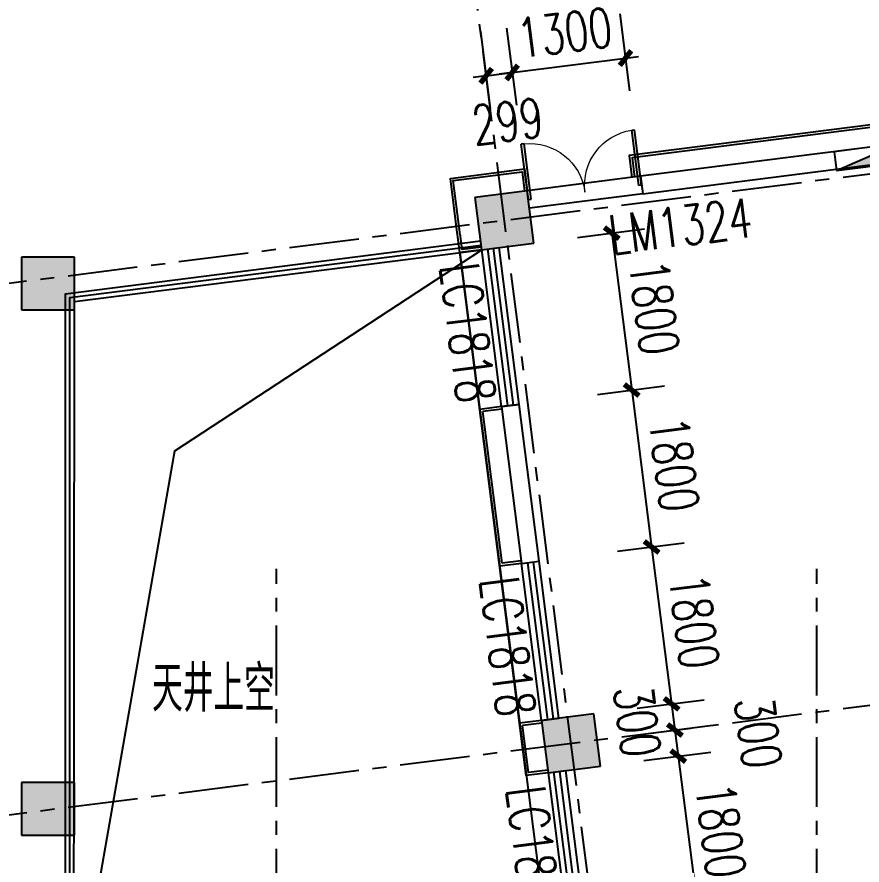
# Model space of a CAD drawing. Header units: millimetres. Extents: x -1048436 to -185795, y -983427 to 400387.
# Drawn here: x -695416 to -685797, y -333085 to -323434 of the extents above; entities that cross this region are included whole.
import ezdxf

# ---------------------------------------------------------------- set-up
doc = ezdxf.new("R2010")
doc.units = ezdxf.units.MM
doc.header["$LTSCALE"] = 500
doc.linetypes.add('一层轴网$0$CENTER', pattern=[50.8, 31.75, -6.35, 6.35, -6.35])
for name, color, linetype in [('COLUMN', 254, 'Continuous'), ('P-消火栓-VPIPE', 1, 'Continuous'), ('PUB_DIM', 3, 'Continuous'), ('PUB_HATCH', 8, 'Continuous'), ('WINDOW', 4, 'Continuous'), ('WINDOW_TEXT', 7, 'Continuous'), ('一层轴网$0$建-轴线', 1, '一层轴网$0$CENTER'), ('建-墙', 254, 'Continuous'), ('建-幕墙', 140, 'Continuous'), ('建-文字', 4, 'Continuous'), ('建-楼梯-扶手栏杆', 3, 'Continuous'), ('建-符号-门编号', 13, 'Continuous'), ('建-门扇', 32, 'Continuous')]:
    doc.layers.add(name, color=color, linetype=linetype)
doc.styles.add('_TCH_DIM_T3', font='SIMPLEX', dxfattribs={"width": 0.705882, "bigfont": 'GBCBIG'})
doc.styles.add('_TCH_WINDOW', font='SIMPLEX', dxfattribs={"height": 3.5, "bigfont": 'GBCBIG'})
doc.styles.add('XD2008', font='xd-hzs.shx', dxfattribs={"width": 0.7, "bigfont": 'xd-hztxt.shx'})
doc.dimstyles.new('_TCH_ARCH&&150', dxfattribs={"dimtxt": 446.25, "dimasz": 150, "dimexe": 375, "dimexo": 450, "dimgap": 150, "dimtad": 1, "dimdec": 0, "dimzin": 0, "dimdsep": 46, "dimtxsty": '_TCH_DIM_T3', "dimblk": 'ARCHTICK', "dimcen": 0.09, "dimclrt": 7, "dimazin": 2, "dimtfac": 1, "dimtdec": 0, "dimtix": 1, "dimtmove": 2, "dimatfit": 3, "dimldrblk": 'ARCHTICK', "dimfxl": 1, "dimtolj": 1, "dimtzin": 0, "dimarcsym": 0})

# ---------------------------------------------------------------- blocks, each defined once
blk = doc.blocks.new('一层轴网')
at = {"layer": '一层轴网$0$建-轴线', "ltscale": 0.05}
for p, q in [((65115, 18116.1), (56955.6, 82276.4)), ((54750, 29734.6), (75499.4, 32373.4)), ((54750.7, 23686.4), (76256.3, 26421.3))]:
    blk.add_line(p, q, dxfattribs=at)
for points in [[(60900, -2500), (60900, 26879.1)], [(67050, -2500), (67050, 26879.1)]]:
    blk.add_lwpolyline(points, dxfattribs=at)
blk = doc.blocks.new('PA-X单栓')
blk.add_line((-161.6, 56.7), (325, 200))
blk.add_lwpolyline([(-161.6, 56.7), (325, 56.7), (325, 200), (-161.6, 200)], close=True)
blk.add_solid([(325, 56.7), (325, 200), (-161.6, 56.7)])
blk = doc.blocks.new('fghfgh')
at = {"layer": 'P-消火栓-VPIPE', "linetype": 'ByBlock', "xscale": 1.5, "yscale": 1.5, "zscale": 1.5, "rotation": 7.247243935561958}
blk.add_blockref('PA-X单栓', (-685836.6, -325234.6), dxfattribs=at)
blk = doc.blocks.new('A$C5F49506C')
at = {"layer": '建-幕墙'}
for p, q in [((-78306.8, 65936), (-78554.9, 65904.5)), ((-78079.7, 64150.3), (-78328.1, 64118.8)), ((-78076, 64120.6), (-78294.6, 64092.8)), ((-77852.6, 62364.7), (-78101.4, 62333.2)), ((-77856.4, 62394.5), (-78075.4, 62366.7)), ((-77626.9, 60578.9), (-77874.8, 60547.5)), ((-77623.1, 60549.2), (-77841.2, 60521.5))]:
    blk.add_line(p, q, dxfattribs=at)
for points in [[(-67208.6, 61500.6), (-68047.6, 68097.7), (-76628.4, 67006.3), (-76596.9, 66758.2)], [(-67974.3, 67283.7), (-68073.5, 68064.1), (-76594.9, 66980.3), (-76567.1, 66762)], [(-78581.3, 66102.7), (-78663.4, 66747.5), (-77818.7, 66854.9), (-77788.6, 66606.7)], [(-78551.6, 66106.5), (-78629.8, 66721.5), (-77844.8, 66821.3), (-77818.4, 66603.1)], [(-78554.9, 65904.4), (-78581, 66110.3)], [(-78310.6, 65965.7), (-78528.9, 65938), (-78551.7, 66117.8)], [(-77551.2, 59983.7), (-77799.2, 59952.3), (-78555.4, 65908.2)], [(-78554.9, 65904.5), (-77415.1, 56926.8)], [(-78525.1, 65908.2), (-78525.1, 65908.3)], [(-78298.4, 64122.5), (-78298.4, 64122.6)], [(-78075.4, 62366.7), (-78294.6, 64092.8)], [(-77554.9, 60013.5), (-77773.2, 59985.8), (-77841.2, 60521.5)]]:
    blk.add_lwpolyline(points, dxfattribs=at)
blk = doc.blocks.new('_ArchTick')
at = {"color": 0, "linetype": 'ByBlock', "const_width": 0.4}
blk.add_lwpolyline([(-0.5, -0.5), (0.5, 0.5)], dxfattribs=at)
blk = doc.blocks.new('*D1490')
at = {"layer": 'Defpoints', "color": 0, "transparency": 16777216}
for p in [(-688610.6, -322951.3), (-689900.2, -323115.3), (-688489.7, -323902.1)]:
    blk.add_point(p, dxfattribs=at)
at = {"layer": 'PUB_DIM', "color": 0, "lineweight": -2, "transparency": 16777216}
for p, q in [((-688553.8, -323397.7), (-688442.4, -324274.1)), ((-689843.4, -323561.7), (-689732, -324438.1)), ((-689779.3, -324066.1), (-688489.7, -323902.1)), ((-688489.7, -323902.1), (-688340.9, -323883.1)), ((-689779.3, -324066.1), (-689928.1, -324085))]:
    blk.add_line(p, q, dxfattribs=at)
at = {"layer": 'PUB_DIM', "color": 0, "lineweight": -2, "transparency": 16777216, "xscale": 150, "yscale": 150, "zscale": 150}
for p, rotation in [((-688489.7, -323902.1), 187.2475261761533), ((-689779.3, -324066.1), 7.247526176153284)]:
    blk.add_blockref('_ArchTick', p, dxfattribs=dict(at, rotation=rotation))
at = {"layer": 'PUB_DIM', "color": 7, "transparency": 16777216, "insert": (-689181.6, -323613.9), "char_height": 446.25, "attachment_point": 5, "rotation": 7.24753, "style": '_TCH_DIM_T3'}
blk.add_mtext('\\A1;1300', dxfattribs=at)
blk = doc.blocks.new('*D1491')
at = {"layer": 'Defpoints', "color": 0, "transparency": 16777216}
for p in [(-690196.5, -323153), (-689900.2, -323115.3), (-689779.3, -324066.1)]:
    blk.add_point(p, dxfattribs=at)
at = {"layer": 'PUB_DIM', "color": 0, "lineweight": -2, "transparency": 16777216}
for p, q in [((-689843.4, -323561.7), (-689732, -324438.1)), ((-690139.8, -323599.4), (-690028.3, -324475.7)), ((-690075.6, -324103.7), (-689779.3, -324066.1)), ((-689779.3, -324066.1), (-689630.5, -324047.1)), ((-690075.6, -324103.7), (-690224.4, -324122.7))]:
    blk.add_line(p, q, dxfattribs=at)
at = {"layer": 'PUB_DIM', "color": 0, "lineweight": -2, "transparency": 16777216, "xscale": 150, "yscale": 150, "zscale": 150}
for p, rotation in [((-689779.3, -324066.1), 187.2475261761568), ((-690075.6, -324103.7), 7.247526176156799)]:
    blk.add_blockref('_ArchTick', p, dxfattribs=dict(at, rotation=rotation))
at = {"layer": 'PUB_DIM', "color": 7, "transparency": 16777216, "insert": (-689831.5, -324622.1), "char_height": 446.25, "attachment_point": 5, "rotation": 7.24753, "style": '_TCH_DIM_T3'}
blk.add_mtext('\\A1;299', dxfattribs=at)
blk = doc.blocks.new('*D1506')
at = {"layer": 'Defpoints', "color": 0, "transparency": 16777216}
for p in [(-688725.9, -331952.8), (-687662.4, -333632), (-688498.9, -333738.4)]:
    blk.add_point(p, dxfattribs=at)
at = {"layer": 'PUB_DIM', "color": 0, "lineweight": -2, "transparency": 16777216}
for p, q in [((-688279.5, -331896), (-687517.5, -331799.1)), ((-687889.5, -331846.4), (-687662.4, -333632)), ((-688052.5, -333681.6), (-687290.4, -333584.7))]:
    blk.add_line(p, q, dxfattribs=at)
at = {"layer": 'PUB_DIM', "color": 0, "lineweight": -2, "transparency": 16777216, "xscale": 150, "yscale": 150, "zscale": 150}
for p, rotation in [((-687889.5, -331846.4), 97.24752621016583), ((-687662.4, -333632), 277.2475262101658)]:
    blk.add_blockref('_ArchTick', p, dxfattribs=dict(at, rotation=rotation))
at = {"layer": 'PUB_DIM', "color": 7, "transparency": 16777216, "insert": (-687405.8, -332692.2), "char_height": 446.25, "attachment_point": 5, "rotation": 277.24753, "style": '_TCH_DIM_T3'}
blk.add_mtext('\\A1;1800', dxfattribs=at)
blk = doc.blocks.new('*D1507')
at = {"layer": 'Defpoints', "color": 0, "transparency": 16777216}
for p in [(-688763.8, -331655.2), (-687889.5, -331846.4), (-688725.9, -331952.8)]:
    blk.add_point(p, dxfattribs=at)
at = {"layer": 'PUB_DIM', "color": 0, "lineweight": -2, "transparency": 16777216}
for p, q in [((-688317.4, -331598.4), (-687555.3, -331501.5)), ((-687927.3, -331548.8), (-687889.5, -331846.4)), ((-688279.5, -331896), (-687517.5, -331799.1))]:
    blk.add_line(p, q, dxfattribs=at)
at = {"layer": 'PUB_DIM', "color": 0, "lineweight": -2, "transparency": 16777216, "xscale": 150, "yscale": 150, "zscale": 150}
for p, rotation in [((-687927.3, -331548.8), 97.24752621016559), ((-687889.5, -331846.4), 277.2475262101656)]:
    blk.add_blockref('_ArchTick', p, dxfattribs=dict(at, rotation=rotation))
at = {"layer": 'PUB_DIM', "color": 7, "transparency": 16777216, "insert": (-686978.4, -331579.3), "char_height": 446.25, "attachment_point": 5, "rotation": 277.24753, "style": '_TCH_DIM_T3'}
blk.add_mtext('\\A1;300', dxfattribs=at)
blk = doc.blocks.new('*D1508')
at = {"layer": 'Defpoints', "color": 0, "transparency": 16777216}
for p in [(-688801.6, -331357.6), (-687927.3, -331548.8), (-688763.8, -331655.2)]:
    blk.add_point(p, dxfattribs=at)
at = {"layer": 'PUB_DIM', "color": 0, "lineweight": -2, "transparency": 16777216}
for p, q in [((-688355.2, -331300.8), (-687593.2, -331203.9)), ((-687965.2, -331251.2), (-687927.3, -331548.8)), ((-688317.4, -331598.4), (-687555.3, -331501.5))]:
    blk.add_line(p, q, dxfattribs=at)
at = {"layer": 'PUB_DIM', "color": 0, "lineweight": -2, "transparency": 16777216, "xscale": 150, "yscale": 150, "zscale": 150}
for p, rotation in [((-687965.2, -331251.2), 97.24752621016559), ((-687927.3, -331548.8), 277.2475262101656)]:
    blk.add_blockref('_ArchTick', p, dxfattribs=dict(at, rotation=rotation))
at = {"layer": 'PUB_DIM', "color": 7, "transparency": 16777216, "insert": (-688355.5, -331452.1), "char_height": 446.25, "attachment_point": 5, "rotation": 277.24753, "style": '_TCH_DIM_T3'}
blk.add_mtext('\\A1;300', dxfattribs=at)
blk = doc.blocks.new('*D1509')
at = {"layer": 'Defpoints', "color": 0, "transparency": 16777216}
for p in [(-689028.7, -329572), (-687965.2, -331251.2), (-688801.6, -331357.6)]:
    blk.add_point(p, dxfattribs=at)
at = {"layer": 'PUB_DIM', "color": 0, "lineweight": -2, "transparency": 16777216}
for p, q in [((-688582.3, -329515.2), (-687820.3, -329418.3)), ((-688192.3, -329465.6), (-687965.2, -331251.2)), ((-688355.2, -331300.8), (-687593.2, -331203.9))]:
    blk.add_line(p, q, dxfattribs=at)
at = {"layer": 'PUB_DIM', "color": 0, "lineweight": -2, "transparency": 16777216, "xscale": 150, "yscale": 150, "zscale": 150}
for p, rotation in [((-688192.3, -329465.6), 97.24752621016458), ((-687965.2, -331251.2), 277.2475262101646)]:
    blk.add_blockref('_ArchTick', p, dxfattribs=dict(at, rotation=rotation))
at = {"layer": 'PUB_DIM', "color": 7, "transparency": 16777216, "insert": (-687708.6, -330311.3), "char_height": 446.25, "attachment_point": 5, "rotation": 277.24753, "style": '_TCH_DIM_T3'}
blk.add_mtext('\\A1;1800', dxfattribs=at)
blk = doc.blocks.new('*D1510')
at = {"layer": 'Defpoints', "color": 0, "transparency": 16777216}
for p in [(-689255.8, -327786.3), (-688192.3, -329465.6), (-689028.7, -329572)]:
    blk.add_point(p, dxfattribs=at)
at = {"layer": 'PUB_DIM', "color": 0, "lineweight": -2, "transparency": 16777216}
for p, q in [((-688809.4, -327729.6), (-688047.3, -327632.7)), ((-688419.3, -327680), (-688192.3, -329465.6)), ((-688582.3, -329515.2), (-687820.3, -329418.3))]:
    blk.add_line(p, q, dxfattribs=at)
at = {"layer": 'PUB_DIM', "color": 0, "lineweight": -2, "transparency": 16777216, "xscale": 150, "yscale": 150, "zscale": 150}
for p, rotation in [((-688419.3, -327680), 97.24752621016407), ((-688192.3, -329465.6), 277.247526210164)]:
    blk.add_blockref('_ArchTick', p, dxfattribs=dict(at, rotation=rotation))
at = {"layer": 'PUB_DIM', "color": 7, "transparency": 16777216, "insert": (-687935.7, -328525.7), "char_height": 446.25, "attachment_point": 5, "rotation": 277.24753, "style": '_TCH_DIM_T3'}
blk.add_mtext('\\A1;1800', dxfattribs=at)
blk = doc.blocks.new('*D1511')
at = {"layer": 'Defpoints', "color": 0, "transparency": 16777216}
for p in [(-689482.9, -326000.7), (-688419.3, -327680), (-689255.8, -327786.3)]:
    blk.add_point(p, dxfattribs=at)
at = {"layer": 'PUB_DIM', "color": 0, "lineweight": -2, "transparency": 16777216}
for p, q in [((-689036.5, -325944), (-688274.4, -325847)), ((-688646.4, -325894.4), (-688419.3, -327680)), ((-688809.4, -327729.6), (-688047.3, -327632.7))]:
    blk.add_line(p, q, dxfattribs=at)
at = {"layer": 'PUB_DIM', "color": 0, "lineweight": -2, "transparency": 16777216, "xscale": 150, "yscale": 150, "zscale": 150}
for p, rotation in [((-688646.4, -325894.4), 97.24752621016698), ((-688419.3, -327680), 277.2475262101671)]:
    blk.add_blockref('_ArchTick', p, dxfattribs=dict(at, rotation=rotation))
at = {"layer": 'PUB_DIM', "color": 7, "transparency": 16777216, "insert": (-688162.7, -326740.1), "char_height": 446.25, "attachment_point": 5, "rotation": 277.24753, "style": '_TCH_DIM_T3'}
blk.add_mtext('\\A1;1800', dxfattribs=at)
blk = doc.blocks.new('$DorLib2D$00000002')
for p, q in [((-0.5, 0), (-0.5, 0.4875)), ((-0.475, 0.4875), (-0.5, 0.4875)), ((-0.475, 0), (-0.475, 0.4875)), ((0.475, 0), (0.475, 0.4875)), ((0.475, 0.4875), (0.5, 0.4875)), ((0.5, 0), (0.5, 0.4875)), ((-0.5, 0), (-0.475, 0)), ((0.5, 0), (0.475, 0))]:
    blk.add_line(p, q)
at = {"lineweight": 13}
for centre, start, end in [((-0.4875, 0), 0, 88.53072), ((0.4875, 0), 91.46928, 180)]:
    blk.add_arc(centre, 0.4875, start, end, dxfattribs=at)
blk = doc.blocks.new('$TCHSYS$WIN2D')
for p, q in [((-0.5, 0.5), (0.5, 0.5)), ((-0.5, 0.5), (-0.5, -0.5)), ((0.5, 0.5), (0.5, -0.5)), ((0.5, 0.1667), (-0.5, 0.1667)), ((0.5, -0.1667), (-0.5, -0.1667)), ((-0.5, -0.5), (0.5, -0.5))]:
    blk.add_line(p, q)

msp = doc.modelspace()

# ---------------------------------------------------------------- hatches: boundary and pattern name
at = {"layer": 'PUB_HATCH'}
for points in [[(-690203.4, -325487.5), (-690127.7, -326082.7), (-689532.5, -326007), (-689608.2, -325411.8)], [(-695362.7, -326169), (-695362.7, -326769), (-694762.7, -326769), (-694762.7, -326169)], [(-689446.4, -331439.6), (-689370.7, -332034.8), (-688775.5, -331959.1), (-688851.2, -331363.9)], [(-695362.7, -332144), (-695362.7, -332744), (-694762.7, -332744), (-694762.7, -332144)]]:
    msp.add_hatch(color=256, dxfattribs=at).paths.add_polyline_path(points)

# ---------------------------------------------------------------- linework, layer by layer
msp.add_lwpolyline([(-689005.8, -334894), (-694767.7, -334894.1), (-694762.1, -326672.1), (-690126.4, -326082.6)])
at = {"linetype": 'Continuous', "ltscale": 10000}
msp.add_lwpolyline([(-694762.1, -334894.1), (-693617.3, -328372.4), (-690126.4, -326082.6)], dxfattribs=at)
at = {"layer": 'COLUMN'}
for p, q in [((-689608.2, -325411.8), (-690203.4, -325487.5)), ((-689532.5, -326007), (-689608.2, -325411.8)), ((-690203.4, -325487.5), (-690127.7, -326082.7)), ((-690127.7, -326082.7), (-689532.5, -326007)), ((-695362.7, -326169), (-695362.7, -326769)), ((-694762.7, -326169), (-695362.7, -326169)), ((-694762.7, -326769), (-694762.7, -326169)), ((-695362.7, -326769), (-694762.7, -326769)), ((-688851.2, -331363.9), (-689446.4, -331439.6)), ((-688775.5, -331959.1), (-688851.2, -331363.9)), ((-689446.4, -331439.6), (-689370.7, -332034.8)), ((-689370.7, -332034.8), (-688775.5, -331959.1)), ((-695362.7, -332144), (-695362.7, -332744)), ((-694762.7, -332144), (-695362.7, -332144)), ((-694762.7, -332744), (-694762.7, -332144)), ((-695362.7, -332744), (-694762.7, -332744))]:
    msp.add_line(p, q, dxfattribs=at)
at = {"layer": '建-墙'}
for p, q in [((-685441.7, -324882), (-688318.6, -325247.8)), ((-688293.3, -325446.2), (-685416.5, -325080.4)), ((-688318.6, -325247.8), (-688293.3, -325446.2)), ((-689700.9, -327843), (-689899.3, -327868.2)), ((-689899.3, -327868.2), (-689672.2, -329653.8)), ((-689473.8, -329628.6), (-689700.9, -327843)), ((-689672.2, -329653.8), (-689473.8, -329628.6))]:
    msp.add_line(p, q, dxfattribs=at)
at = {"layer": '建-楼梯-扶手栏杆'}
for points in [[(-688955, -334994), (-694862.1, -334994), (-694862.1, -326584), (-690139, -325983.4)], [(-688955, -334944), (-694812.1, -334944), (-694812.1, -326628.1), (-690132.7, -326033)]]:
    msp.add_lwpolyline(points, dxfattribs=at)
at = {"layer": '建-门扇'}
for p, q in [((-688318.6, -325247.8), (-689608.2, -325411.8)), ((-688293.3, -325446.2), (-689582.9, -325610.2))]:
    msp.add_line(p, q, dxfattribs=at)

# ---------------------------------------------------------------- block references
for name, p in [('一层轴网', (-753362.7, -356594)), ('A$C5F49506C', (-611819.6, -392018.5)), ('fghfgh', (0, 0))]:
    msp.add_blockref(name, p)
at = {"layer": 'WINDOW'}
ref = msp.add_blockref('$TCHSYS$WIN2D', (-689913.6, -326962.8), dxfattribs=dict(at, xscale=1800, yscale=200, zscale=1800, rotation=97.24752572763956))
ref.add_attrib('A', 'LC1818', (-690605.4, -326264.4), dxfattribs={"layer": 'WINDOW_TEXT', "height": 446.25, "rotation": 277.24753, "style": '_TCH_WINDOW', "width": 0.705882})
ref = msp.add_blockref('$TCHSYS$WIN2D', (-689459.5, -330534), dxfattribs=dict(at, xscale=1800, yscale=200, zscale=1800, rotation=97.24752572763956))
ref.add_attrib('A', 'LC1818', (-690151.2, -329835.7), dxfattribs={"layer": 'WINDOW_TEXT', "height": 446.25, "rotation": 277.24753, "style": '_TCH_WINDOW', "width": 0.705882})
ref = msp.add_blockref('$TCHSYS$WIN2D', (-689158, -332915), dxfattribs=dict(at, xscale=1800, yscale=-200, zscale=1800, rotation=277.2475258529965))
ref.add_attrib('A', 'LC1818', (-689849.7, -332216.7), dxfattribs={"layer": 'WINDOW_TEXT', "height": 446.25, "rotation": 277.24753, "style": '_TCH_WINDOW', "width": 0.705882})
at = {"layer": '建-门扇'}
ref = msp.add_blockref('$DorLib2D$00000002', (-688950.7, -325429), dxfattribs=dict(at, xscale=1300, yscale=-1300, zscale=200, rotation=187.2475261776384))
ref.add_attrib('A', 'LM1324', (-688645.1, -326139.3), dxfattribs={"layer": '建-符号-门编号', "height": 446.25, "rotation": 7.24753, "style": '_TCH_WINDOW', "width": 0.705882})

# ---------------------------------------------------------------- texts
at = {"layer": '建-文字', "style": 'XD2008', "width": 0.7}
msp.add_text('天井上空', height=525, dxfattribs=at).set_placement((-693877.7, -331339.3))

# ---------------------------------------------------------------- dimensions: what is measured, and where the dimension line sits
at = {"layer": 'PUB_DIM'}
for p1, p2, distance, picture, middle in [((-689900.2, -323115.3), (-688610.6, -322951.3), -958.4, '*D1490', (-689181.6, -323613.9)), ((-689482.9, -326000.7), (-689255.8, -327786.3), 843.2, '*D1511', (-688162.7, -326740.1)), ((-689255.8, -327786.3), (-689028.7, -329572), 843.2, '*D1510', (-687935.7, -328525.7)), ((-689028.7, -329572), (-688801.6, -331357.6), 843.2, '*D1509', (-687708.6, -330311.3)), ((-688725.9, -331952.8), (-688498.9, -333738.4), 843.2, '*D1506', (-687405.8, -332692.2))]:
    dim = msp.add_aligned_dim(p1=p1, p2=p2, distance=distance, dimstyle='_TCH_ARCH&&150', dxfattribs=at)
    dim.commit()
    dim.dimension.update_dxf_attribs({"geometry": picture, "text_midpoint": middle})
for base, p1, p2, angle, picture, middle in [((-689779.3, -324066.1), (-690196.5, -323153), (-689900.2, -323115.3), 7.24753, '*D1491', (-689831.5, -324622.1)), ((-687927.3, -331548.8), (-688801.6, -331357.6), (-688763.8, -331655.2), 277.24753, '*D1508', (-688355.5, -331452.1)), ((-687889.5, -331846.4), (-688763.8, -331655.2), (-688725.9, -331952.8), 277.24753, '*D1507', (-686978.4, -331579.3))]:
    dim = msp.add_linear_dim(base=base, p1=p1, p2=p2, angle=angle, dimstyle='_TCH_ARCH&&150', dxfattribs=at)
    dim.commit()
    dim.dimension.update_dxf_attribs({"geometry": picture, "text_midpoint": middle, "dimtype": 129})

doc.saveas('drawing.dxf')
